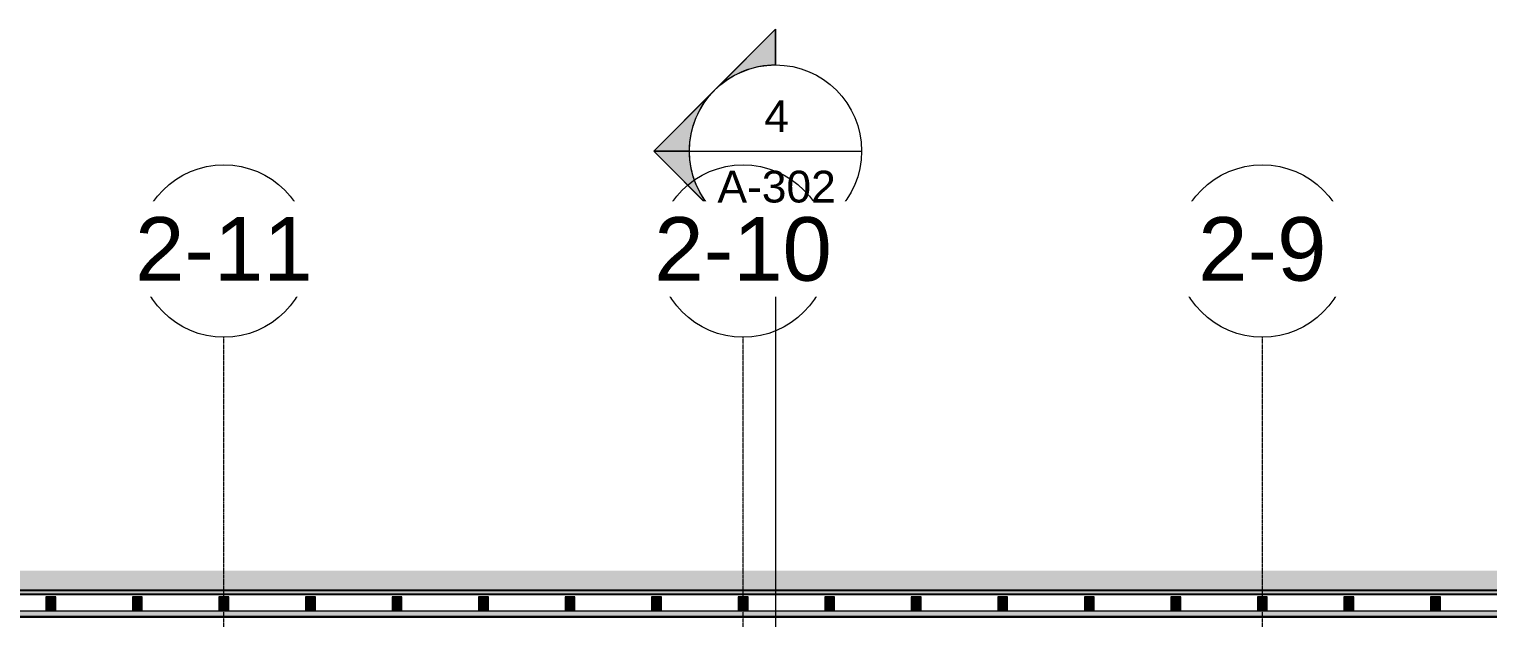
# Model space of a CAD drawing. Header units: inches. Extents: x -23227 to -2744, y -314 to 853.
# Drawn here: x -6083 to -5270, y 333 to 661 of the extents above; entities that cross this region are included whole.
import ezdxf

# ---------------------------------------------------------------- set-up
doc = ezdxf.new("R2010")
doc.units = ezdxf.units.IN
doc.header["$MEASUREMENT"] = 0
doc.linetypes.add('Grid Line 1_2_', pattern=[0.875, 0.5, -0.125, 0.125, -0.125])
for name, color, linetype, lineweight in [('A-GLAZ-CWMG', 51, 'Continuous', 9), ('A-ROOF', 132, 'Continuous', 9), ('G-ANNO-SYMB', 111, 'Continuous', 9), ('S-BEAM', 12, 'Continuous', 9), ('S-GRID', 1, 'Continuous', 9), ('S-GRID-IDEN', 1, 'Continuous', 9)]:
    doc.layers.add(name, color=color, linetype=linetype, lineweight=lineweight)
doc.styles.add('Arial_1', font='arial.ttf', dxfattribs={"height": 35.407186})
doc.styles.add('Arial_2', font='arial.ttf', dxfattribs={"height": 17.703593})

# ---------------------------------------------------------------- blocks, each defined once
blk = doc.blocks.new('Rectangular Mullion - Profile_Polycarbonate_Upper and left-1114459-Section 22')
at = {"layer": 'A-GLAZ-CWMG'}
for points in [[(24497.73, 334.01), (26277.77, 334.01), (26277.77, 336.84), (22782.51, 336.84), (22782.51, 334.01), (24428.61, 334.01)], [(26277.77, 333.47), (26277.77, 334.01), (22782.51, 334.01), (22782.51, 333.47), (26277.46, 333.47)], [(26277.46, 333.22), (26277.77, 333.22), (26277.77, 333.47), (22782.51, 333.47), (22782.51, 333.22), (26260.18, 333.22)]]:
    blk.add_hatch(color=256, dxfattribs=at).paths.add_polyline_path(points, flags=0)
for p, q in [((26277.77, 336.84), (22782.51, 336.84)), ((26277.77, 334.01), (22782.51, 334.01)), ((26277.77, 333.47), (22782.51, 333.47))]:
    blk.add_line(p, q, dxfattribs=at)
blk = doc.blocks.new('Dimension Lumber - 5_5 x 7_5 Glulam-1238720-Section 22')
at = {"layer": 'S-BEAM'}
for points in [[(26273.14, 344.9), (26273.14, 344.98), (26267.64, 344.9)], [(26267.64, 337.39), (26273.14, 337.39), (26273.14, 344.9), (26267.64, 344.9), (26267.64, 340.19)]]:
    blk.add_hatch(color=256, dxfattribs=at).paths.add_polyline_path(points, flags=0)
at = {"layer": 'S-BEAM', "lineweight": 15}
for p, q in [((26273.14, 344.9), (26267.64, 344.9)), ((26267.64, 344.9), (26267.64, 337.39)), ((26273.14, 337.39), (26273.14, 344.9)), ((26267.64, 337.39), (26273.14, 337.39))]:
    blk.add_line(p, q, dxfattribs=at)
blk = doc.blocks.new('Dimension Lumber - 5_5 x 7_5 Glulam-V224-Section 22')
at = {"layer": 'S-BEAM'}
blk.add_hatch(color=256, dxfattribs=at).paths.add_polyline_path([(25736.89, 337.39), (25742.39, 337.39), (25742.39, 344.9), (25736.89, 344.9)], flags=0)
at = {"layer": 'S-BEAM', "lineweight": 15}
for p, q in [((25742.39, 344.9), (25736.89, 344.9)), ((25736.89, 344.9), (25736.89, 337.39)), ((25742.39, 337.39), (25742.39, 344.9)), ((25736.89, 337.39), (25742.39, 337.39))]:
    blk.add_line(p, q, dxfattribs=at)
blk = doc.blocks.new('Grid - Grid Head - Circle-14747-Section 22')
at = {"layer": 'S-GRID-IDEN'}
blk.add_circle((23085.89, 537.49), 48, dxfattribs=at)
blk = doc.blocks.new('Section - Section Head - Filled-1526-Section 22')
at = {"layer": 'G-ANNO-SYMB'}
h = blk.add_hatch(color=256, dxfattribs=at)
edge = h.paths.add_edge_path(flags=0)
edge.add_arc((24148.84, 593.16), 48.06, 47.9216, 90)
edge.add_line((24148.84, 641.22), (24148.84, 661.04))
edge.add_line((24148.84, 661.04), (24181.04, 628.83))
h = blk.add_hatch(color=256, dxfattribs=at)
edge = h.paths.add_edge_path(flags=0)
edge.add_line((24182.78, 627.1), (24216.72, 593.16))
edge.add_line((24216.72, 593.16), (24196.84, 593.16))
edge.add_arc((24148.84, 593.16), 48, 0, 45)
h = blk.add_hatch(color=256, dxfattribs=at)
edge = h.paths.add_edge_path(flags=0)
edge.add_arc((24148.84, 593.16), 48, 315, 360)
edge.add_line((24196.84, 593.16), (24216.72, 593.16))
edge.add_line((24216.72, 593.16), (24182.78, 559.22))
h = blk.add_hatch(color=256, dxfattribs=at)
edge = h.paths.add_edge_path(flags=0)
edge.add_line((24181.04, 557.48), (24148.84, 525.27))
edge.add_line((24148.84, 525.27), (24148.84, 545.09))
edge.add_arc((24148.84, 593.16), 48.06, 270, 312.0784)
for p, q in [((24216.72, 593.16), (24148.84, 661.04)), ((24148.84, 641.16), (24148.84, 661.04)), ((24181.04, 628.83), (24148.84, 661.04)), ((24148.84, 661.04), (24148.84, 641.22)), ((24216.72, 593.16), (24182.78, 627.1)), ((24216.72, 593.16), (24148.84, 525.27)), ((24182.78, 559.22), (24216.72, 593.16)), ((24196.84, 593.16), (24216.72, 593.16)), ((24216.72, 593.16), (24196.84, 593.16)), ((24148.84, 525.27), (24181.04, 557.48)), ((24148.84, 545.16), (24148.84, 525.27)), ((24148.84, 545.09), (24148.84, 525.27))]:
    blk.add_line(p, q, dxfattribs=at)
for radius, start, end in [(48, 90, 270), (48.06, 47.9216, 90), (48, 270, 90), (48, 0, 45), (48, 315, 360), (48.06, 270, 312.0784)]:
    blk.add_arc((24148.84, 593.16), radius, start, end, dxfattribs=at)

msp = doc.modelspace()

# ---------------------------------------------------------------- hatches: boundary and pattern name
at = {"layer": 'A-ROOF', "lineweight": 5}
msp.add_hatch(color=256, dxfattribs=at).paths.add_polyline_path([(-4851.97339, 348.40377), (-3065.80785, 348.40377), (-3065.80785, 359.40379), (-6571.55981, 359.40379), (-6571.55981, 348.40377), (-4921.08914, 348.40377)], flags=0)
at = {"layer": 'A-ROOF'}
msp.add_hatch(color=256, dxfattribs=at).paths.add_polyline_path([(-3072.24282, 346.40203), (-3065.80825, 346.40203), (-3065.80825, 348.40377), (-6571.55925, 348.40377), (-6571.55925, 346.40203), (-3089.52176, 346.40203)], flags=0)

# ---------------------------------------------------------------- linework, layer by layer
at = {"layer": 'A-ROOF', "lineweight": 25}
for p, q in [((-3065.80825, 348.40377), (-6571.55925, 348.40377)), ((-6571.55925, 346.40203), (-3065.80825, 346.40203))]:
    msp.add_line(p, q, dxfattribs=at)
at = {"layer": 'G-ANNO-SYMB'}
msp.add_line((-5714.7351, 593.15708), (-5618.7351, 593.15708), dxfattribs=at)
at = {"layer": 'S-GRID', "linetype": 'Grid Line 1_2_'}
for p, q in [((-5974.30825, -273.16081), (-5974.30825, 489.49301)), ((-5974.30825, -273.16081), (-5974.30825, 489.49301)), ((-5684.80825, -273.16081), (-5684.80825, 489.49301)), ((-5684.80825, -273.16081), (-5684.80825, 489.49301)), ((-5395.30825, -273.16081), (-5395.30825, 489.49301)), ((-5395.30825, -273.16081), (-5395.30825, 489.49301))]:
    msp.add_line(p, q, dxfattribs=at)

# ---------------------------------------------------------------- block references
at = {"layer": 'A-GLAZ-CWMG'}
msp.add_blockref('Rectangular Mullion - Profile_Polycarbonate_Upper and left-1114459-Section 22', (-29349.69848, 0), dxfattribs=at)
at = {"layer": 'S-BEAM'}
for name, p in [('Dimension Lumber - 5_5 x 7_5 Glulam-1238720-Section 22', (-32341.19848, 0)), ('Dimension Lumber - 5_5 x 7_5 Glulam-V224-Section 22', (-31762.19848, 0)), ('Dimension Lumber - 5_5 x 7_5 Glulam-1238720-Section 22', (-32244.69848, 0)), ('Dimension Lumber - 5_5 x 7_5 Glulam-1238720-Section 22', (-32196.44848, 0)), ('Dimension Lumber - 5_5 x 7_5 Glulam-1238720-Section 22', (-32148.19848, 0)), ('Dimension Lumber - 5_5 x 7_5 Glulam-1238720-Section 22', (-32099.94848, 0)), ('Dimension Lumber - 5_5 x 7_5 Glulam-V224-Section 22', (-31520.94848, 0)), ('Dimension Lumber - 5_5 x 7_5 Glulam-1238720-Section 22', (-32003.44848, 0)), ('Dimension Lumber - 5_5 x 7_5 Glulam-1238720-Section 22', (-31955.19848, 0)), ('Dimension Lumber - 5_5 x 7_5 Glulam-1238720-Section 22', (-31906.94848, 0)), ('Dimension Lumber - 5_5 x 7_5 Glulam-1238720-Section 22', (-31858.69848, 0)), ('Dimension Lumber - 5_5 x 7_5 Glulam-1238720-Section 22', (-31810.44848, 0)), ('Dimension Lumber - 5_5 x 7_5 Glulam-1238720-Section 22', (-31762.19848, 0)), ('Dimension Lumber - 5_5 x 7_5 Glulam-1238720-Section 22', (-31713.94848, 0)), ('Dimension Lumber - 5_5 x 7_5 Glulam-1238720-Section 22', (-31665.69848, 0)), ('Dimension Lumber - 5_5 x 7_5 Glulam-1238720-Section 22', (-31617.44848, 0)), ('Dimension Lumber - 5_5 x 7_5 Glulam-1238720-Section 22', (-31569.19848, 0))]:
    msp.add_blockref(name, p, dxfattribs=at)
at = {"layer": 'S-GRID-IDEN'}
for p in [(-29060.19848, 0), (-28770.69848, 0), (-28481.19848, 0)]:
    msp.add_blockref('Grid - Grid Head - Circle-14747-Section 22', p, dxfattribs=at)

# ---------------------------------------------------------------- texts
at = {"layer": 'G-ANNO-SYMB', "insert": (-5666.12036, 621.49532), "char_height": 17.70359, "width": 16.416, "attachment_point": 2, "line_spacing_factor": 0.938532, "style": 'Arial_2'}
msp.add_mtext('4', dxfattribs=at)

# ---------------------------------------------------------------- next in the draw order: texts
at = {"layer": 'S-GRID-IDEN', "char_height": 35.407186, "attachment_point": 2, "line_spacing_factor": 0.938532, "style": 'Arial_1', "bg_fill": 3, "box_fill_scale": 1.25, "bg_fill_color": 0, "bg_fill_transparency": 0}
for s, insert, width in [('1-11', (-5974.31748, 556.36675), 117.936), ('1-10', (-5684.81748, 556.36675), 117.936), ('1-9', (-5395.31748, 556.36675), 85.104)]:
    msp.add_mtext(s, dxfattribs=dict(at, insert=insert, width=width))

# ---------------------------------------------------------------- next in the draw order: linework, layer by layer
at = {"layer": 'G-ANNO-SYMB'}
msp.add_line((-5666.7351, 545.15708), (-5666.7351, -271.66081), dxfattribs=at)

# ---------------------------------------------------------------- next in the draw order: block references
at = {"layer": 'G-ANNO-SYMB', "extrusion": (0, 0, -1)}
msp.add_blockref('Section - Section Head - Filled-1526-Section 22', (-18482.10021, 0), dxfattribs=at)
at = {"layer": 'S-GRID-IDEN'}
for p in [(-29060.19848, 0), (-28770.69848, 0), (-28481.19848, 0)]:
    msp.add_blockref('Grid - Grid Head - Circle-14747-Section 22', p, dxfattribs=at)

# ---------------------------------------------------------------- next in the draw order: texts
at = {"layer": 'G-ANNO-SYMB', "insert": (-5666.12036, 582.22284), "char_height": 17.703593, "width": 78.624, "attachment_point": 2, "line_spacing_factor": 0.938532, "style": 'Arial_2'}
msp.add_mtext('A-302', dxfattribs=at)

# ---------------------------------------------------------------- next in the draw order: texts
at = {"layer": 'S-GRID-IDEN', "char_height": 35.407186, "attachment_point": 2, "line_spacing_factor": 0.938532, "style": 'Arial_1', "bg_fill": 3, "box_fill_scale": 1.25, "bg_fill_color": 0, "bg_fill_transparency": 0}
for s, insert, width in [('2-11', (-5974.31748, 556.36675), 117.936), ('2-10', (-5684.81748, 556.36675), 117.936), ('2-9', (-5395.31748, 556.36675), 85.104)]:
    msp.add_mtext(s, dxfattribs=dict(at, insert=insert, width=width))

doc.saveas('drawing.dxf')
